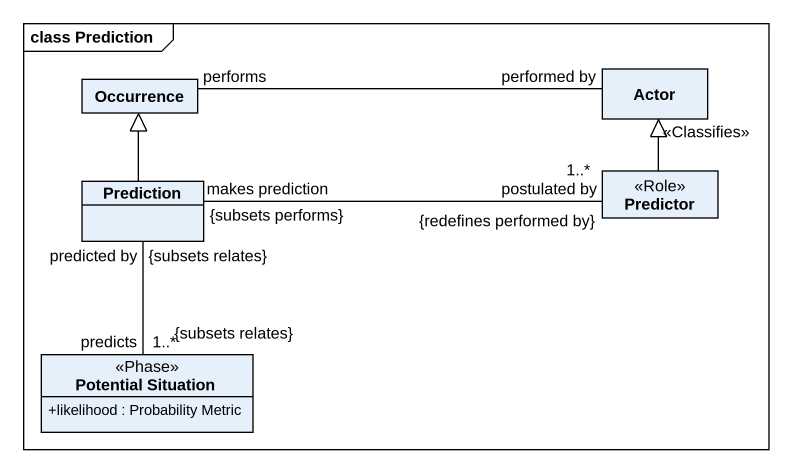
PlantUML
@startuml
mainframe class Prediction
hide circle
hide empty members
skinparam classAttributeIconSize 0
class Occurrence
class "Actor" as Actor_
class Predictor <<Role>>
class Prediction
class "Potential Situation" as Potential_Situation <<Phase>> {
  +likelihood : Probability Metric
}
Actor_ "performed by" -left- "performs" Occurrence
Predictor -up-|> Actor_ : <<Classifies>>
Prediction -up-|> Occurrence
Prediction "makes prediction\n{subsets performs}" -right- "postulated by\n{redefines performed by}\n1..*" Predictor
Prediction "predicted by\n{subsets relates}" -- "predicts\n1..*\n{subsets relates}" Potential_Situation
@enduml
